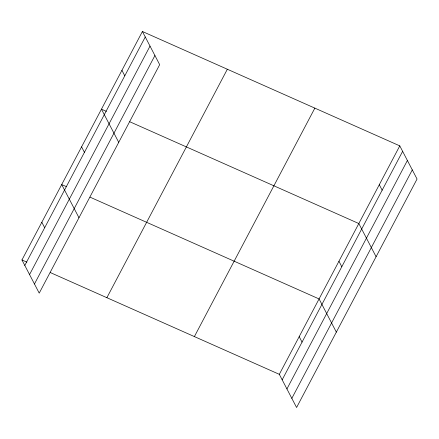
<?xml version="1.0" encoding="UTF-8"?>
<svg xmlns="http://www.w3.org/2000/svg" width="439" height="439" viewBox="0 0 439 439"><rect width="100%" height="100%" fill="white"/><g stroke="black" fill="none" stroke-linecap="round" stroke-linejoin="round"><path stroke-width="0.66" d="M142.412 31.498L159.681 64.67L39.219 293.131L21.95 259.959L142.412 31.498L399.781 145.869L417.05 179.041L296.588 407.502L279.319 374.33L50.26 272.537M24.798 265.43L145.26 36.975M29.561 274.573L150.017 46.111M34.461 283.989L154.918 55.528M106.88 297.702L227.342 69.241M194.389 336.587L314.851 108.126M279.319 374.33L399.781 145.869M282.173 379.806L402.634 151.345M286.93 388.949L407.392 160.487M291.831 398.365L412.292 169.904M106.375 111.358L101.453 109.174L118.722 142.346M129.763 121.751L358.828 223.544L376.091 256.722M66.624 186.751L61.701 184.567L78.971 217.739M90.011 197.144L319.076 298.937L336.34 332.114M21.95 259.959L26.872 262.143M379.301 184.709L382.155 190.186M338.952 261.243L341.8 266.72M299.2 336.636L302.048 342.113M121.932 70.333L124.78 75.81M81.577 146.867L84.431 152.344M41.826 222.26L44.679 227.737"/></g></svg>
